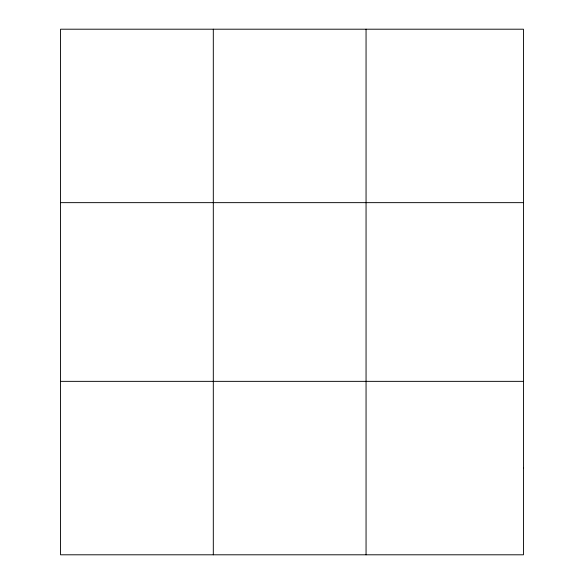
<?xml version="1.0" encoding="UTF-8"?>
<svg xmlns="http://www.w3.org/2000/svg" width="584" height="584" viewBox="0 0 584 584"><rect width="100%" height="100%" fill="white"/><g stroke="black" fill="none" stroke-linecap="round" stroke-linejoin="round"><path stroke-width="0.88" d="M213.306 554.8L213.306 29.2M366.058 554.8L366.058 29.2M60.553 202.648L523.446 202.648M60.553 381.352L523.446 381.352M523.446 468.076L523.446 554.8L60.553 554.8L60.553 29.2L523.446 29.2L523.446 468.076"/></g></svg>
